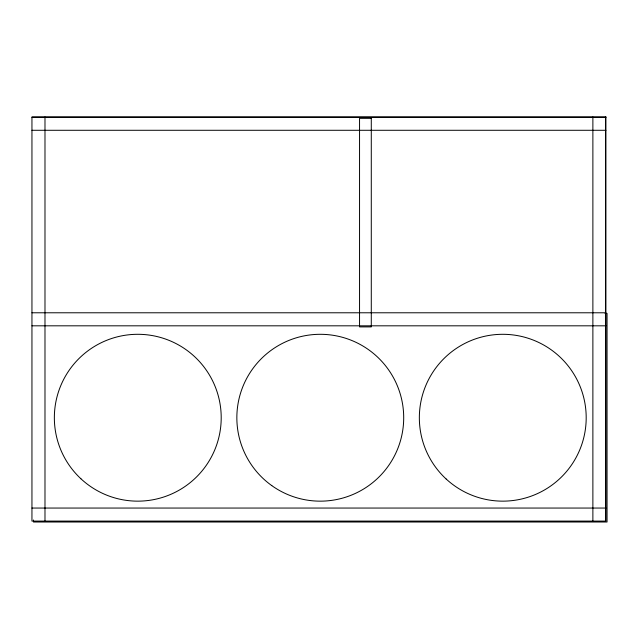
<?xml version="1.0" encoding="UTF-8"?>
<svg xmlns="http://www.w3.org/2000/svg" width="639" height="639" viewBox="0 0 639 639"><rect width="100%" height="100%" fill="white"/><g stroke="black" fill="none" stroke-linecap="round" stroke-linejoin="round"><path stroke-width="0.96" d="M31.95 117.249L605.916 117.249M31.95 130.284L605.916 130.284M31.95 312.783L605.916 312.783M605.053 313.445L607.05 313.445L607.05 522.007L33.492 522.007L33.492 520.01M31.95 325.818L605.916 325.818M31.95 508.053L605.916 508.053M605.508 116.993L605.508 521.089M592.88 116.993L592.88 521.089M44.986 116.993L44.986 521.089M605.916 116.993L31.95 116.993L31.95 521.089L605.916 521.089L605.916 116.993M371.283 118.335L359.549 118.335L359.549 326.896L371.283 326.896L371.283 118.335M271.783 485.616A83.429 83.429 0 0 0 403.313 425.774A83.429 83.429 0 0 0 285.721 341.793A83.429 83.429 0 0 0 271.783 485.616M446.182 479.026A83.429 83.429 0 0 0 584.15 436.078A83.429 83.429 0 0 0 477.964 338.071A83.429 83.429 0 0 0 446.182 479.026M80.897 478.755A83.429 83.429 0 0 0 219.073 436.469A83.429 83.429 0 0 0 113.359 337.951A83.429 83.429 0 0 0 80.897 478.755"/></g></svg>
